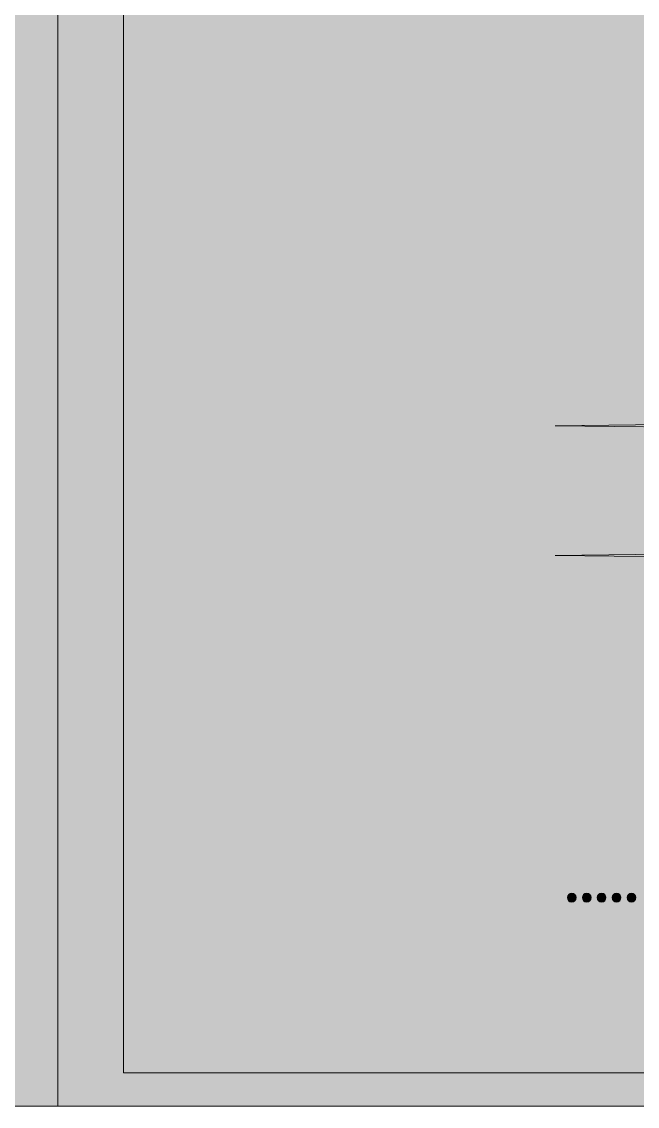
# Model space of a CAD drawing. Extents: x 207 to 1713, y -1033 to -34.
# Drawn here: x 943.3 to 1226.8, y -1033.5 to -533.9 of the extents above; entities that cross this region are included whole.
import ezdxf

# ---------------------------------------------------------------- set-up
doc = ezdxf.new("R2010")
doc.units = 0
doc.header["$MEASUREMENT"] = 0
doc.layers.add('Layer 1', color=7, linetype='Continuous', lineweight=0)

# ---------------------------------------------------------------- blocks, each defined once
blk = doc.blocks.new('Block_3')
at = {"layer": 'Layer 1', "true_color": 0x000000, "transparency": 33554687}
h = blk.add_hatch(color=18, dxfattribs=at)
h.dxf.hatch_style = 2
h.paths.add_polyline_path([(1189.03, -720.03), (1324.85, -718.4), (1324.85, -721.67)])
h = blk.add_hatch(color=18, dxfattribs=at)
h.dxf.hatch_style = 2
h.paths.add_polyline_path([(1189.03, -779.72), (1324.85, -778.09), (1324.85, -781.35)])
at = {"layer": 'Layer 1'}
for points in [[(1189.03, -720.03), (1324.85, -718.4), (1324.85, -721.67), (1189.03, -720.03)], [(1189.03, -779.72), (1324.85, -778.09), (1324.85, -781.35), (1189.03, -779.72)]]:
    blk.add_lwpolyline(points, close=True, dxfattribs=at)
blk = doc.blocks.new('Block_5')
at = {"layer": 'Layer 1', "true_color": 0x000000, "transparency": 33554687}
h = blk.add_hatch(color=18, dxfattribs=at)
h.dxf.hatch_style = 2
edge = h.paths.add_edge_path()
edge.add_spline(control_points=[(1194.65, -937.38), (1194.65, -936.14), (1195.48, -935.27), (1196.65, -935.27), (1197.82, -935.27), (1198.62, -936.14), (1198.62, -937.38), (1198.62, -938.58), (1197.85, -939.48), (1196.62, -939.48), (1195.45, -939.48), (1194.65, -938.58), (1194.65, -937.38)], knot_values=[0, 0, 0, 0, 1, 1, 1, 2, 2, 2, 3, 3, 3, 4, 4, 4, 4], degree=3, periodic=0)
h = blk.add_hatch(color=18, dxfattribs=at)
h.dxf.hatch_style = 2
edge = h.paths.add_edge_path()
edge.add_spline(control_points=[(1201.52, -937.38), (1201.52, -936.14), (1202.36, -935.27), (1203.53, -935.27), (1204.7, -935.27), (1205.5, -936.14), (1205.5, -937.38), (1205.5, -938.58), (1204.73, -939.48), (1203.49, -939.48), (1202.33, -939.48), (1201.52, -938.58), (1201.52, -937.38)], knot_values=[0, 0, 0, 0, 1, 1, 1, 2, 2, 2, 3, 3, 3, 4, 4, 4, 4], degree=3, periodic=0)
h = blk.add_hatch(color=18, dxfattribs=at)
h.dxf.hatch_style = 2
edge = h.paths.add_edge_path()
edge.add_spline(control_points=[(1208.4, -937.38), (1208.4, -936.14), (1209.23, -935.27), (1210.4, -935.27), (1211.57, -935.27), (1212.37, -936.14), (1212.37, -937.38), (1212.37, -938.58), (1211.6, -939.48), (1210.37, -939.48), (1209.2, -939.48), (1208.4, -938.58), (1208.4, -937.38)], knot_values=[0, 0, 0, 0, 1, 1, 1, 2, 2, 2, 3, 3, 3, 4, 4, 4, 4], degree=3, periodic=0)
h = blk.add_hatch(color=18, dxfattribs=at)
h.dxf.hatch_style = 2
edge = h.paths.add_edge_path()
edge.add_spline(control_points=[(1215.27, -937.38), (1215.27, -936.14), (1216.11, -935.27), (1217.28, -935.27), (1218.45, -935.27), (1219.25, -936.14), (1219.25, -937.38), (1219.25, -938.58), (1218.48, -939.48), (1217.24, -939.48), (1216.08, -939.48), (1215.27, -938.58), (1215.27, -937.38)], knot_values=[0, 0, 0, 0, 1, 1, 1, 2, 2, 2, 3, 3, 3, 4, 4, 4, 4], degree=3, periodic=0)
h = blk.add_hatch(color=18, dxfattribs=at)
h.dxf.hatch_style = 2
edge = h.paths.add_edge_path()
edge.add_spline(control_points=[(1222.15, -937.38), (1222.15, -936.14), (1222.98, -935.27), (1224.15, -935.27), (1225.32, -935.27), (1226.12, -936.14), (1226.12, -937.38), (1226.12, -938.58), (1225.35, -939.48), (1224.12, -939.48), (1222.95, -939.48), (1222.15, -938.58), (1222.15, -937.38)], knot_values=[0, 0, 0, 0, 1, 1, 1, 2, 2, 2, 3, 3, 3, 4, 4, 4, 4], degree=3, periodic=0)
at = {"layer": 'Layer 1'}
for points in [[(1194.65, -937.38), (1194.65, -936.14), (1195.48, -935.27), (1196.65, -935.27), (1197.82, -935.27), (1198.62, -936.14), (1198.62, -937.38), (1198.62, -938.58), (1197.85, -939.48), (1196.62, -939.48), (1195.45, -939.48), (1194.65, -938.58), (1194.65, -937.38)], [(1201.52, -937.38), (1201.52, -936.14), (1202.36, -935.27), (1203.53, -935.27), (1204.7, -935.27), (1205.5, -936.14), (1205.5, -937.38), (1205.5, -938.58), (1204.73, -939.48), (1203.49, -939.48), (1202.33, -939.48), (1201.52, -938.58), (1201.52, -937.38)], [(1208.4, -937.38), (1208.4, -936.14), (1209.23, -935.27), (1210.4, -935.27), (1211.57, -935.27), (1212.37, -936.14), (1212.37, -937.38), (1212.37, -938.58), (1211.6, -939.48), (1210.37, -939.48), (1209.2, -939.48), (1208.4, -938.58), (1208.4, -937.38)], [(1215.27, -937.38), (1215.27, -936.14), (1216.11, -935.27), (1217.28, -935.27), (1218.45, -935.27), (1219.25, -936.14), (1219.25, -937.38), (1219.25, -938.58), (1218.48, -939.48), (1217.24, -939.48), (1216.08, -939.48), (1215.27, -938.58), (1215.27, -937.38)], [(1222.15, -937.38), (1222.15, -936.14), (1222.98, -935.27), (1224.15, -935.27), (1225.32, -935.27), (1226.12, -936.14), (1226.12, -937.38), (1226.12, -938.58), (1225.35, -939.48), (1224.12, -939.48), (1222.95, -939.48), (1222.15, -938.58), (1222.15, -937.38)]]:
    blk.add_open_spline(points, degree=3, knots=[0, 0, 0, 0, 1, 1, 1, 2, 2, 2, 3, 3, 3, 4, 4, 4, 4], dxfattribs=at)
blk = doc.blocks.new('Block_0')
at = {"layer": 'Layer 1', "true_color": 0xffde69, "transparency": 33554687}
h = blk.add_hatch(color=41, dxfattribs=at)
h.dxf.hatch_style = 2
h.paths.add_polyline_path([(1685.53, -1018.04), (990.24, -1018.04), (990.24, -322.75), (1685.53, -322.75)])
at = {"layer": 'Layer 1'}
blk.add_lwpolyline([(1685.53, -1018.04), (990.24, -1018.04), (990.24, -322.75), (1685.53, -322.75)], close=True, dxfattribs=at)
for name in ['Block_3', 'Block_5']:
    blk.add_blockref(name, (0, 0), dxfattribs=at)

msp = doc.modelspace()

# ---------------------------------------------------------------- hatches: boundary and pattern name
at = {"layer": 'Layer 1', "true_color": 0xa868ac, "transparency": 33554687}
h = msp.add_hatch(color=203, dxfattribs=at)
h.dxf.hatch_style = 2
edge = h.paths.add_edge_path()
edge.add_spline(control_points=[(778.62, -420.86), (602.68, -430.21), (583.66, -536.64), (583.66, -536.64), (583.66, -536.64), (564.64, -430.21), (388.69, -420.86), (256.09, -413.81), (218.02, -336.8), (207.32, -299.28), (207.32, -299.28), (207.32, -1033.49), (207.32, -1033.49), (207.32, -1033.49), (960, -1033.49), (960, -1033.49), (960, -1033.49), (960, -299.28), (960, -299.28), (949.29, -336.8), (911.23, -413.81), (778.62, -420.86)], knot_values=[0, 0, 0, 0, 1, 1, 1, 2, 2, 2, 3, 3, 3, 4, 4, 4, 5, 5, 5, 6, 6, 6, 7, 7, 7, 7], degree=3, periodic=0)
h = msp.add_hatch(color=203, dxfattribs=at)
h.dxf.hatch_style = 2
h.paths.add_polyline_path([(1712.68, -1033.49), (960, -1033.49), (960, -301.91), (1712.68, -301.91)])

# ---------------------------------------------------------------- linework, layer by layer
at = {"layer": 'Layer 1'}
msp.add_lwpolyline([(1712.68, -1033.49), (960, -1033.49), (960, -301.91), (1712.68, -301.91)], close=True, dxfattribs=at)
msp.add_open_spline([(778.62, -420.86), (602.68, -430.21), (583.66, -536.64), (583.66, -536.64), (583.66, -536.64), (564.64, -430.21), (388.69, -420.86), (256.09, -413.81), (218.02, -336.8), (207.32, -299.28), (207.32, -299.28), (207.32, -1033.49), (207.32, -1033.49), (207.32, -1033.49), (960, -1033.49), (960, -1033.49), (960, -1033.49), (960, -299.28), (960, -299.28), (949.29, -336.8), (911.23, -413.81), (778.62, -420.86)], degree=3, knots=[0, 0, 0, 0, 1, 1, 1, 2, 2, 2, 3, 3, 3, 4, 4, 4, 5, 5, 5, 6, 6, 6, 7, 7, 7, 7], dxfattribs=at)

# ---------------------------------------------------------------- block references
msp.add_blockref('Block_0', (0, 0), dxfattribs=at)

doc.saveas('drawing.dxf')
